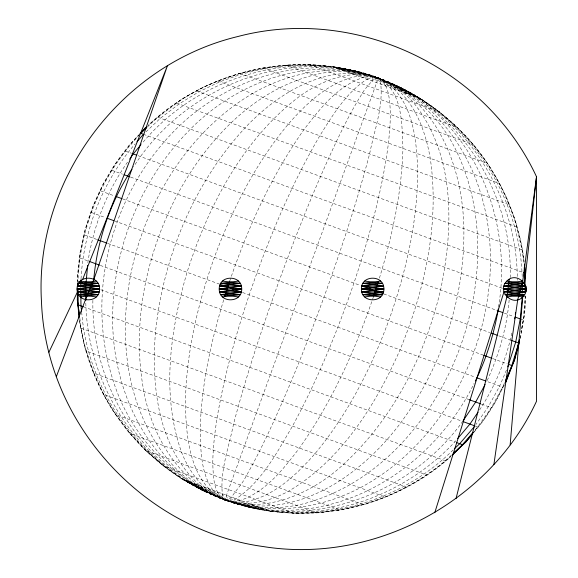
<?xml version="1.0" encoding="UTF-8"?>
<svg xmlns="http://www.w3.org/2000/svg" width="578" height="578" viewBox="0 0 578 578"><rect width="100%" height="100%" fill="white"/><g stroke="black" fill="none" stroke-linecap="round" stroke-linejoin="round"><path stroke-width="0.43" stroke-dasharray="2.89 2.17" d="M77.423 282.584C78.673 228.064 100.933 174.137 138.814 134.847M92.892 300.336C91.382 378.041 134.363 456.533 204.894 491.387C283.372 530.134 383.373 516.226 448.875 458.368L450.782 456.519C425.841 477.775 397.144 494.378 365.722 504.103L340.204 509.94L318.803 512.809L293.516 513.257L270.179 511.234L181.933 478.938C126.705 444.114 87.82 384.493 79.388 319.648M510.23 277.664C512.989 179.375 442.51 84.684 343.802 68.544C274.427 54.989 199.352 76.621 148.113 125.39M140.1 133.923L129.176 145.222L111.857 170.286L102.682 184.909L91.302 212.473L85.176 229.3L79.93 257.998L77.445 276.392L77.864 281.399L80.053 252.637L84.424 234.943L92.747 206.642L100.478 190.841L114.87 164.362L125.31 151.039L140.136 133.952M523.834 296.088L525.25 296.601L524.687 313.522L520.106 339.654M525.677 295.849L524.687 313.522L520.857 331.96M520.287 338.585L523.184 320.002L525.25 296.601M81.028 278.834C83.774 229.582 102.797 181.145 135.201 143.857M87.885 262.752L88.058 260.96C93.846 225.037 107.241 190.148 128.634 160.605M509.146 300.025C506.855 328.253 498.576 355.723 486.806 381.393L502.643 387.159L504.384 384.413M498.431 307.272C514.304 215.825 469.56 110.615 378.33 78.066C295.589 47.15 196.809 76.368 141.335 144.298M479.574 409.961C494.941 386.624 506.025 360.311 511.855 332.971M223.693 299.874C210.876 341.981 201.332 385.483 200.176 429.62C200.776 452.379 200.718 479.256 218.282 496.256C233.44 505.114 251.495 507.217 268.452 510.605C290.965 513.293 313.746 512.527 336.049 508.423C381.357 499.341 423.175 475.528 454.821 441.946L455.984 440.573M379.421 278.126C392.245 236.019 401.782 192.517 402.938 148.38C401.869 124.552 403.032 90.797 378.33 78.066C288.718 44.47 183.363 87.683 133.446 166.999M229.712 281.096C247.839 227.898 271.263 176.03 303.696 129.942C320.718 107.58 340.001 82.676 368.8 75.906C402.31 84.135 432.286 103.982 457.212 127.427C493.93 162.721 518.076 210.84 524.138 261.429M373.41 296.904C355.282 350.102 331.851 401.97 299.418 448.058C282.396 470.42 263.113 495.324 234.314 502.094L224.784 499.934L202.799 490.578L181.933 478.938M100.796 289.744L462.66 421.449C410.409 494.103 310.328 531.97 224.784 499.934L222.862 497.925C218.896 473.093 228.744 448.21 233.526 424.079C246.286 375.592 262.109 327.972 279.138 280.843C296.391 233.787 314.88 187.135 336.266 141.791C344.315 125.151 352.566 108.548 362.572 92.986C365.361 87.264 371.473 83.68 373.251 77.524L378.33 78.066L399.022 86.91L420.372 98.585L439.547 112.038L457.212 127.427L473.18 144.594L487.254 163.336L499.305 183.457L506.241 196.852L514.875 219.127L522.035 249.812L524.051 261.357M81.7 312.134C88.051 395.431 146.032 471.814 224.784 499.934L378.33 78.066C302.467 49.946 215.283 81.939 164.224 141.856C108.259 205.732 86.621 298.992 113.064 380.23C135.649 454.25 206.83 512.202 285.561 510.36C366.43 509.63 439.432 454.611 474.09 383.416M204.2 487.218L216.093 495.462L224.784 499.934L229.863 500.476C233.989 491.625 242.16 484.891 246.279 475.752C253.735 462.891 260.411 449.597 266.848 436.209C288.241 390.865 306.73 344.213 323.976 297.157C341.013 250.028 356.828 202.408 369.595 153.921C374.371 129.79 384.226 104.907 380.252 80.075L378.33 78.066C312.503 53.898 238.057 80.812 190.465 129.125C141.148 178.494 112.977 247.731 112.645 317.401C112.06 386.27 143.958 459.445 207.162 492.21C261.393 520.677 328.99 510.584 378.46 476.828C494.696 399.824 535.466 208.94 427.915 107.804C404.412 87.314 374.956 73.146 343.65 70.668C311.715 68.551 279.962 77.784 252.391 93.585C193.854 128.359 153.958 188.854 135.664 253.59C117.009 321.671 121.525 401.233 166.854 458.195C200.971 501.834 262.426 518.423 314.439 500.562C384.731 477.262 435.306 414.563 460.298 346.778C482.594 284.6 485.715 212.979 456.974 152.31C432.496 99.149 373.041 59.173 313.5 75.126C252.543 90.811 206.808 140.584 177.569 194.208C146.039 254.089 131.148 324.352 143.857 391.443C153.148 442.04 186.665 493.843 240.159 504.218C304.83 515.576 364.306 471.677 401.038 422.366C441.939 366.741 464.893 297.786 463.852 228.635C463.007 169.217 438.131 100.724 378.33 78.066C328.55 61.203 278.04 92.755 244.913 127.976C193.464 183.898 163.032 257.694 155.417 332.964C151.19 386.335 157.975 448.145 200.306 485.802C244.154 523.039 306.636 499.081 343.672 464.163C393.546 418.349 425.126 355.282 440.566 289.932C453.752 227.768 455.536 154.557 413.443 102.537C398.502 85.978 377.282 73.514 354.393 74.576C334.828 75.862 316.693 84.504 300.726 95.442C243.201 138.431 208.557 205.176 187.041 272.289C170.344 330.146 160.987 394.059 181.528 452.184C189.548 472.558 203.644 491.986 224.784 499.934C246.091 507.433 269.377 501.617 288.61 491.163C341.714 459.842 375.628 404.867 400.034 349.813C424.844 289.723 439.764 223.383 430.263 158.329C425.914 133.691 417.345 108.519 398.921 90.782C389.016 82.51 376.401 74.063 362.883 77.662M506.465 370.05L499.681 386.082L488.345 406.652L475.997 424.447M473.974 432.236C487.059 417.215 497.535 400.005 505.02 381.552M504.464 384.71L494.616 403.531L473.881 431.889M474.957 430.249C487.102 418.046 494.046 401.862 502.643 387.159M146.039 131.813L160.438 118.201L178.992 103.982L198.89 91.794L219.915 81.765L241.835 74.006L264.406 68.609L287.389 65.617L310.523 65.076L333.557 66.99L355.932 71.224L399.889 87.22L420.372 98.585L332.935 66.766L309.598 64.743L286.175 65.177L262.918 68.059L240.08 73.37L217.92 81.036L203.991 86.845L183.06 98.361L157.852 117.262L148.199 125.39M453.152 449.901C400.366 502.477 319.974 524.607 247.644 506.899M147.303 127.124C209.243 65.141 309.346 47.577 389.449 82.452C466.453 114.827 520.113 194.143 522.209 277.534M79.482 319.692C84.467 352.594 95.926 384.558 114.141 412.533L128.33 431.752L144.486 449.359L163.567 465.962L293.516 513.257L316.946 512.823L342.501 509.702L363.035 504.63L385.194 496.964C409.477 486.705 432.958 473.201 451.859 454.575M371.994 80.978L375.57 78.37L378.33 78.066L387.022 82.538L398.921 90.782M212.69 490.31L220.543 497.08L224.784 499.934L227.551 499.63L231.128 497.022M220.543 497.08C213.217 487.63 213.275 474.95 212.776 463.556C212.914 448.304 214.713 433.139 217.053 418.082C225.463 368.461 239.986 320.075 256.972 272.773C274.369 225.615 294.339 179.216 319.793 135.801C333.585 113.736 347.819 90.023 370.989 76.701M224.784 499.934L232.132 501.299C260.534 484.443 276.219 453.614 292.504 426.109C317.25 380.418 337.082 332.206 353.924 283.09C369.111 237.471 382.282 190.892 388.445 143.106C390.15 126.625 391.602 109.798 388.351 93.405C386.725 87.43 384.384 80.833 378.33 78.066M367.384 79.302L373.251 77.524M229.863 500.476L235.73 498.698M366.719 75.147C334.077 76.925 308.587 101.027 288.155 124.284C255.476 163.487 232.103 209.626 214.402 257.275C197.329 305.162 185.581 355.521 185.415 406.565C186.47 437.727 189.656 474.711 216.093 495.462M236.402 502.853C269.045 501.075 294.527 476.973 314.959 453.716C347.645 414.513 371.011 368.374 388.719 320.725C405.785 272.838 417.54 222.479 417.699 171.435C416.651 140.273 413.465 103.289 387.022 82.538M232.132 501.299L240.238 500.338M358.533 76.079L368.8 75.906M234.314 502.094L244.588 501.921M354.393 74.576L364.761 74.439M238.353 503.561L248.728 503.424M350.499 73.16L362.955 73.782M240.159 504.218L252.615 504.84M346.908 71.853L361.315 73.182M241.799 504.818L256.213 506.147M343.65 70.668L359.87 72.655M243.251 505.345L259.464 507.332M340.767 69.613L358.627 72.207M244.494 505.793L262.347 508.387M338.289 68.717L357.601 71.831M245.52 506.169L264.825 509.283M336.252 67.973L356.799 71.542M246.315 506.458L266.87 510.027M270.179 511.234L271.111 511.393M334.669 67.395L356.243 71.34L366.994 74.28M202.799 490.578L246.871 506.66L268.452 510.605M333.557 66.99L356.243 71.34M246.871 506.66L269.558 511.01M332.935 66.766L355.932 71.224M309.598 64.743L439.547 112.038M286.175 65.177L457.212 127.427M262.918 68.059L473.18 144.594M240.08 73.37L487.254 163.336M217.92 81.036L499.305 183.457C511.718 208.766 521.992 235.781 523.776 264.153M196.679 90.984L509.182 204.728M176.579 103.101L516.79 226.93M157.852 117.262L522.035 249.812M143.423 134.284L522.144 272.13M125.31 151.039L131.524 153.3M138.048 155.67L502.325 288.256M111.857 170.286L122.464 174.151M130.635 177.121L497.174 310.531M504.406 313.168L513.401 316.441M520.272 318.94L523.184 320.002M100.478 190.841L113.787 195.689M122.825 198.976L360.556 285.503M383.785 293.956L489.703 332.509M498.785 335.818L510.432 340.052M91.302 212.473L105.528 217.653M114.588 220.948L482.897 355M492.622 358.541L507.318 363.887M84.424 234.943L96.894 239.48M107.587 243.367L219.329 284.044M242.565 292.497L475.347 377.224M79.93 257.998L88.058 260.96M100.312 265.418L469.285 399.709M481.481 404.152L491.264 407.714M475.68 426.188L477.804 426.961M83.405 306.759L454.821 441.946M79.887 318.326L81.079 328.188L445.262 460.738M81.079 328.188L84.822 347.414L86.332 351.07L426.535 474.899M86.332 351.07L93.932 373.272L406.442 487.016M93.932 373.272L103.816 394.543L385.194 496.964M103.816 394.543L115.86 414.664L363.035 504.63M115.86 414.664L129.942 433.406L340.204 509.94M129.942 433.406L145.902 450.573L316.946 512.823M389.449 82.452C435.942 102.609 475.925 138.33 499.305 183.457M398.228 86.613C470.781 121.402 517.758 200.263 517.31 280.243M85.826 303.154C87.509 381.285 133.966 457.371 204.894 491.387M183.371 479.639L203.543 490.888L182.749 479.415L163.567 465.962L145.902 450.573M397.202 86.245L417.056 97.386M186.058 480.614L205.92 491.755M399.022 86.91L418.645 97.957M184.476 480.043L204.099 491.09M395.952 85.79L415.018 96.642M188.103 481.358L207.162 492.21M394.507 85.262L412.54 95.738M190.574 482.262L208.615 492.738M392.867 84.67L409.658 94.691M193.457 483.309L210.248 493.33M391.06 84.012L406.399 93.506M196.715 484.494L212.054 493.988M389.102 83.297L402.808 92.198M200.306 485.802L214.012 494.703M384.84 81.744L394.774 89.272M208.34 488.728L218.282 496.256M382.571 80.92L390.432 87.69M380.252 80.075L385.923 86.05M217.191 491.95L222.862 497.925M377.911 79.222L381.314 84.374M221.8 493.626L225.203 498.778M375.57 78.37L376.654 82.676M226.46 495.324L227.551 499.63"/><path stroke-width="0.87" d="M77.409 288.776L77.373 300.285L79.2 317.886M77.676 288.595L77.373 300.285L79.554 315.639M77.727 286.796L77.82 283.198M525.929 291.428L525.85 286.132M510.15 444.858L522.743 296.933C533.321 287.129 516.674 270.482 506.87 281.067C496.285 290.871 512.932 307.518 522.743 296.933L505.085 294.614L525.648 291.904L503.583 289L525.648 286.096L505.085 283.386L522.743 281.067L536.514 176.767C485.563 66.708 355.036 5.433 237.811 36.537C119.87 64.808 34.088 180.704 41.486 301.759C45.965 422.959 142.687 529.896 262.831 546.492C373.056 564.46 489.624 502.593 536.514 401.233L536.514 176.767L524.528 283.386L503.965 286.096L526.031 289L503.965 291.904L434.75 512.744M80.949 279.73L80.739 286.038M507.824 366.849L515.728 341.981L520.272 318.94L522.418 295.568M87.618 265.439L85.775 286.074M515.323 314.353L515.497 312.561M93.585 281.551C96.75 241.727 109.928 202.596 131.943 169.238M525.836 291.399L525.785 286.182M475.354 381.025C486.322 358.902 493.583 335.096 498.005 310.834L498.214 309.057M96.251 296.933L78.594 294.614L99.156 291.904L77.091 289C76.542 274.586 100.081 274.586 99.539 289C100.081 303.414 76.542 303.414 77.091 289L99.156 286.096L78.594 283.386L96.251 281.067M238.411 296.933L220.76 294.614L241.315 291.904L219.25 289C218.708 274.586 242.247 274.586 241.698 289C242.247 303.414 218.708 303.414 219.25 289L241.315 286.096L220.76 283.386L238.411 281.067M380.577 296.933L362.919 294.614L383.481 291.904L361.416 289C360.874 274.586 384.413 274.586 383.864 289C384.413 303.414 360.874 303.414 361.416 289L383.481 286.096L362.919 283.386L380.577 281.067M456.013 498.633L506.87 296.933L509.196 279.282M493.887 464.524L517.707 299.838L522.743 281.067M505.692 382.361L514.463 360.13L519.355 339.647M514.702 318.81L515.056 317.04L520.272 318.94M519.405 342.219L514.463 360.13L505.36 380.75M506.003 381.516L511.819 365.527L519.225 341.569M224.748 296.463L229.415 281.948M378.366 281.537L373.699 296.052M56.355 376.603L85.407 299.838L93.925 279.282L167.367 65.856L82.697 279.282M48.957 352.183L77.474 291.904L99.539 289L77.474 286.096L98.036 283.386L80.378 281.067M485.094 384.572L475.687 402.042L463.159 420.705M129.653 159.116L133.215 153.914L140.757 144.984M478.042 412.193L469.9 424.086L457.725 438.507M473.324 432.597L466.041 441.751L452.054 455.291M472.277 434.273L466.041 441.751L453.181 453.34M136.964 141.805L143.423 134.284L140.7 133.294L146.776 126.553M453.181 454.019L462.414 444.706L473.245 432.221M140.021 133.554L145.439 127.716M454.46 448.665L459.691 443.716L474.971 425.935L463.462 421.745M140.7 133.294L146.639 127.745M80.378 296.933L98.036 294.614L77.474 291.904L99.156 291.904M222.537 296.933L240.195 294.614L219.633 291.904L241.698 289L219.633 286.096L240.195 283.386L222.537 281.067M364.704 296.933L382.361 294.614L361.799 291.904L383.864 289L361.799 286.096L382.361 283.386L364.704 281.067M506.87 296.933L524.528 294.614L503.965 291.904L525.648 291.904M78.594 283.386L98.036 283.386M220.76 283.386L240.195 283.386M362.919 283.386L382.361 283.386M505.085 283.386L524.528 283.386L506.87 281.067M77.474 286.096L99.156 286.096M219.633 286.096L241.315 286.096M361.799 286.096L383.481 286.096M503.965 286.096L525.648 286.096M77.091 289L99.539 289M219.25 289L241.698 289M361.416 289L383.864 289M503.583 289L526.031 289M219.633 291.904L241.315 291.904M361.799 291.904L383.481 291.904M78.594 294.614L98.036 294.614M220.76 294.614L240.195 294.614M362.919 294.614L382.361 294.614M505.085 294.614L524.528 294.614M523.509 272.621L524.867 273.119L525.236 278.343M133.215 153.914L136.437 155.085M503.106 288.538L508.553 290.524M519.037 294.339L523.834 296.088M124.118 174.751L129.833 176.832M498.005 310.834L502.809 312.582M116.315 196.607L122.009 198.68M361.387 285.807L382.954 293.66M491.394 333.123L497.159 335.226M511.183 340.326L518.69 343.057M107.226 218.267L113.772 220.651M483.692 355.289L491.806 358.244M508.842 364.443L511.819 365.527M97.74 239.783L106.771 243.071M220.16 284.34L241.734 292.193M477.038 377.839L485.99 381.097M89.713 261.559L99.51 265.129M469.285 399.709L480.65 403.849M78.572 281.659L91.403 286.327M77.979 288.357L78.247 304.881L83.405 306.759M456.447 442.531L462.414 444.706M524.549 264.052L525.453 278.177M524.217 267.737L524.867 273.119L525.178 292.251M81.592 311.239L80.971 305.87L80.761 287.837M78.247 304.881L79.193 316.209M77.893 283.141L77.951 286.616M522.237 280.243L522.389 292.865M524.838 267.426L524.867 273.119M85.775 287.873L85.819 300.452"/></g></svg>
